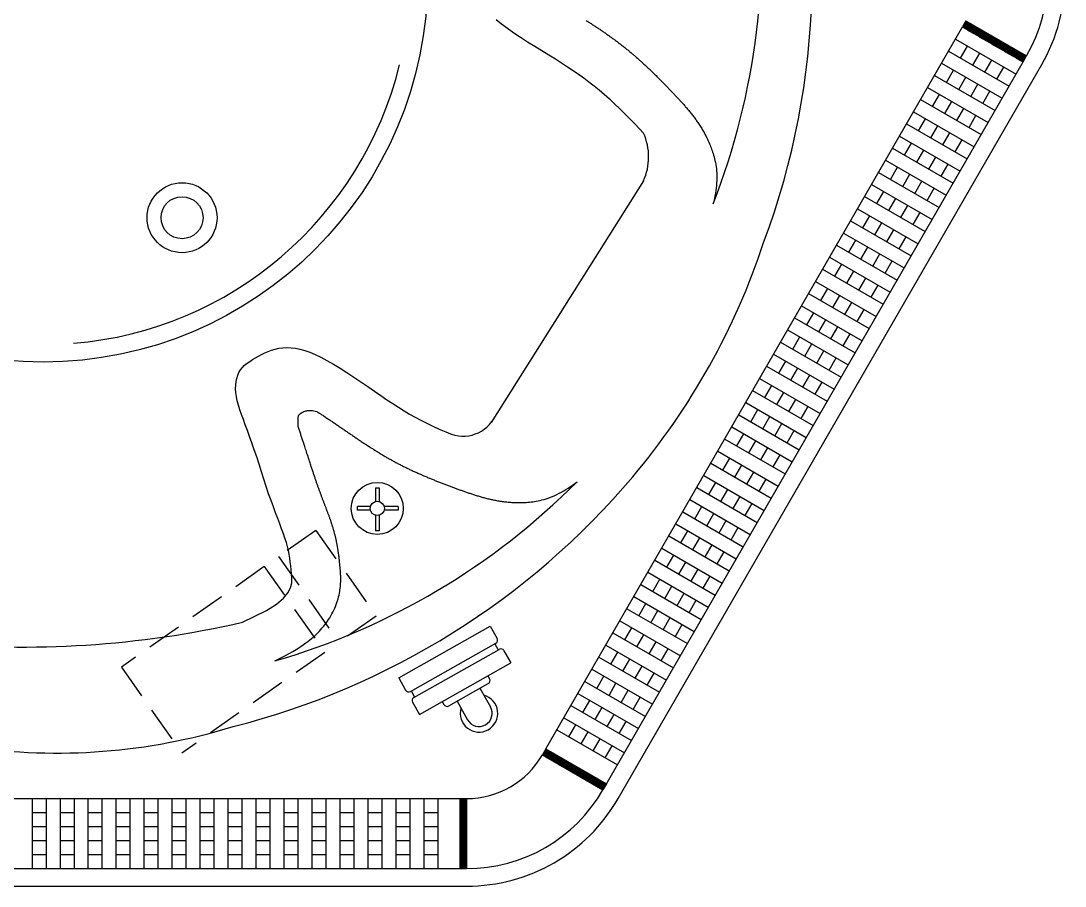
# Model space of a CAD drawing. Extents: x -145 to 147, y -128 to 132.
# Drawn here: x -2.2 to 147.1, y -128.2 to -4.6 of the extents above; entities that cross this region are included whole.
import ezdxf

# ---------------------------------------------------------------- set-up
doc = ezdxf.new("R2010")
doc.units = 0
doc.header["$LTSCALE"] = 10
doc.linetypes.add('HIDDENX2', pattern=[0.75, 0.5, -0.25])
doc.layers.get('0').update_dxf_attribs({"linetype": 'CONTINUOUS'})

# ---------------------------------------------------------------- blocks, each defined once
blk = doc.blocks.new('*X42')
at = {"color": 0}
for p, q in [((2431.8, 612.5), (2432.2, 612.5)), ((2405.8, 597.5), (2425.8, 597.5)), ((2406.7, 598), (2426.7, 598)), ((2407.6, 598.5), (2427.6, 598.5)), ((2408.4, 599), (2428.4, 599)), ((2409.3, 599.5), (2429.3, 599.5)), ((2410.2, 600), (2430.2, 600)), ((2411, 600.5), (2431, 600.5)), ((2411.9, 601), (2431.9, 601)), ((2412.8, 601.5), (2432.8, 601.5)), ((2413.6, 602), (2433.6, 602)), ((2414.5, 602.5), (2434.5, 602.5)), ((2415.4, 603), (2435.4, 603)), ((2416.2, 603.5), (2436.2, 603.5)), ((2417.1, 604), (2437.1, 604)), ((2418, 604.5), (2436.9, 604.5)), ((2418.8, 605), (2436.6, 605)), ((2419.7, 605.5), (2436.3, 605.5)), ((2420.6, 606), (2436, 606)), ((2421.4, 606.5), (2435.7, 606.5)), ((2422.3, 607), (2435.4, 607)), ((2423.2, 607.5), (2435.1, 607.5)), ((2424, 608), (2434.8, 608)), ((2424.9, 608.5), (2434.5, 608.5)), ((2425.8, 609), (2434.3, 609)), ((2426.6, 609.5), (2434, 609.5)), ((2427.5, 610), (2433.7, 610)), ((2428.4, 610.5), (2433.4, 610.5)), ((2429.2, 611), (2433.1, 611)), ((2430.1, 611.5), (2432.8, 611.5)), ((2431, 612), (2432.5, 612)), ((2379.9, 582.5), (2399.9, 582.5)), ((2380.7, 583), (2400.7, 583)), ((2381.6, 583.5), (2401.6, 583.5)), ((2382.5, 584), (2402.5, 584)), ((2383.3, 584.5), (2403.3, 584.5)), ((2384.2, 585), (2404.2, 585)), ((2385.1, 585.5), (2405.1, 585.5)), ((2385.9, 586), (2405.9, 586)), ((2386.8, 586.5), (2406.8, 586.5)), ((2387.7, 587), (2407.7, 587)), ((2388.5, 587.5), (2408.5, 587.5)), ((2389.4, 588), (2409.4, 588)), ((2390.3, 588.5), (2410.3, 588.5)), ((2391.1, 589), (2411.1, 589)), ((2392, 589.5), (2412, 589.5)), ((2392.9, 590), (2412.9, 590)), ((2393.7, 590.5), (2413.7, 590.5)), ((2394.6, 591), (2414.6, 591)), ((2395.5, 591.5), (2415.5, 591.5)), ((2396.3, 592), (2416.3, 592)), ((2397.2, 592.5), (2417.2, 592.5)), ((2398.1, 593), (2418.1, 593)), ((2398.9, 593.5), (2418.9, 593.5)), ((2399.8, 594), (2419.8, 594)), ((2400.6, 594.5), (2420.6, 594.5)), ((2401.5, 595), (2421.5, 595)), ((2402.4, 595.5), (2422.4, 595.5)), ((2403.2, 596), (2423.2, 596)), ((2404.1, 596.5), (2424.1, 596.5)), ((2405, 597), (2425, 597)), ((2353.9, 567.5), (2373.9, 567.5)), ((2354.7, 568), (2374.7, 568)), ((2355.6, 568.5), (2375.6, 568.5)), ((2356.5, 569), (2376.5, 569)), ((2357.3, 569.5), (2377.3, 569.5)), ((2358.2, 570), (2378.2, 570)), ((2359.1, 570.5), (2379.1, 570.5)), ((2359.9, 571), (2379.9, 571)), ((2360.8, 571.5), (2380.8, 571.5)), ((2361.7, 572), (2381.7, 572)), ((2362.5, 572.5), (2382.5, 572.5)), ((2363.4, 573), (2383.4, 573)), ((2364.3, 573.5), (2384.3, 573.5)), ((2365.1, 574), (2385.1, 574)), ((2366, 574.5), (2386, 574.5)), ((2366.9, 575), (2386.9, 575)), ((2367.7, 575.5), (2387.7, 575.5)), ((2368.6, 576), (2388.6, 576)), ((2369.5, 576.5), (2389.5, 576.5)), ((2370.3, 577), (2390.3, 577)), ((2371.2, 577.5), (2391.2, 577.5)), ((2372.1, 578), (2392.1, 578)), ((2372.9, 578.5), (2392.9, 578.5)), ((2373.8, 579), (2393.8, 579)), ((2374.7, 579.5), (2394.7, 579.5)), ((2375.5, 580), (2395.5, 580)), ((2376.4, 580.5), (2396.4, 580.5)), ((2377.3, 581), (2397.3, 581)), ((2378.1, 581.5), (2398.1, 581.5)), ((2379, 582), (2399, 582)), ((2345.6, 562.5), (2365.2, 562.5)), ((2345.9, 562), (2364.4, 562)), ((2346.1, 563), (2366.1, 563)), ((2346.2, 561.5), (2363.5, 561.5)), ((2346.5, 561), (2362.6, 561)), ((2346.8, 560.5), (2361.8, 560.5)), ((2347, 563.5), (2367, 563.5)), ((2347.1, 560), (2360.9, 560)), ((2347.4, 559.5), (2360, 559.5)), ((2347.7, 559), (2359.2, 559)), ((2347.8, 564), (2367.8, 564)), ((2347.9, 558.5), (2358.3, 558.5)), ((2348.2, 558), (2357.4, 558)), ((2348.5, 557.5), (2356.6, 557.5)), ((2348.7, 564.5), (2368.7, 564.5)), ((2348.8, 557), (2355.7, 557)), ((2349.1, 556.5), (2354.8, 556.5)), ((2349.4, 556), (2354, 556)), ((2349.6, 565), (2369.6, 565)), ((2349.7, 555.5), (2353.1, 555.5)), ((2350, 555), (2352.2, 555)), ((2350.3, 554.5), (2351.4, 554.5)), ((2350.4, 565.5), (2370.4, 565.5)), ((2351.3, 566), (2371.3, 566)), ((2352.2, 566.5), (2372.2, 566.5)), ((2353, 567), (2373, 567)), ((2345.6, 420.5), (2365.3, 420.5)), ((2345.9, 421), (2364.4, 421)), ((2346.2, 421.5), (2363.6, 421.5)), ((2346.2, 420), (2366.2, 420)), ((2346.5, 422), (2362.7, 422)), ((2346.8, 422.5), (2361.8, 422.5)), ((2347, 419.5), (2367, 419.5)), ((2347.1, 423), (2361, 423)), ((2347.3, 423.5), (2360.1, 423.5)), ((2347.6, 424), (2359.2, 424)), ((2347.9, 424.5), (2358.4, 424.5)), ((2347.9, 419), (2367.9, 419)), ((2348.2, 425), (2357.5, 425)), ((2348.5, 425.5), (2356.6, 425.5)), ((2348.7, 418.5), (2368.7, 418.5)), ((2348.8, 426), (2355.8, 426)), ((2349.1, 426.5), (2354.9, 426.5)), ((2349.4, 427), (2354, 427)), ((2349.7, 427.5), (2353.2, 427.5)), ((2349.9, 428), (2352.3, 428)), ((2350.2, 428.5), (2351.4, 428.5)), ((2350.5, 429), (2350.6, 429)), ((2349.6, 418), (2369.6, 418)), ((2350.5, 417.5), (2370.5, 417.5)), ((2351.3, 417), (2371.3, 417)), ((2352.2, 416.5), (2372.2, 416.5)), ((2353.1, 416), (2373.1, 416)), ((2353.9, 415.5), (2373.9, 415.5)), ((2354.8, 415), (2374.8, 415)), ((2355.7, 414.5), (2375.7, 414.5)), ((2356.5, 414), (2376.5, 414)), ((2357.4, 413.5), (2377.4, 413.5)), ((2358.3, 413), (2378.3, 413)), ((2359.1, 412.5), (2379.1, 412.5)), ((2360, 412), (2380, 412)), ((2360.9, 411.5), (2380.9, 411.5)), ((2361.7, 411), (2381.7, 411)), ((2362.6, 410.5), (2382.6, 410.5)), ((2363.5, 410), (2383.5, 410)), ((2364.3, 409.5), (2384.3, 409.5)), ((2365.2, 409), (2385.2, 409)), ((2366.1, 408.5), (2386.1, 408.5)), ((2366.9, 408), (2386.9, 408)), ((2367.8, 407.5), (2387.8, 407.5)), ((2368.7, 407), (2388.7, 407)), ((2369.5, 406.5), (2389.5, 406.5)), ((2370.4, 406), (2390.4, 406)), ((2371.3, 405.5), (2391.3, 405.5)), ((2372.1, 405), (2392.1, 405)), ((2373, 404.5), (2393, 404.5)), ((2373.9, 404), (2393.9, 404)), ((2374.7, 403.5), (2394.7, 403.5)), ((2375.6, 403), (2395.6, 403)), ((2376.5, 402.5), (2396.5, 402.5)), ((2377.3, 402), (2397.3, 402)), ((2378.2, 401.5), (2398.2, 401.5)), ((2379.1, 401), (2399.1, 401)), ((2379.9, 400.5), (2399.9, 400.5)), ((2380.8, 400), (2400.8, 400)), ((2381.7, 399.5), (2401.7, 399.5)), ((2382.5, 399), (2402.5, 399)), ((2383.4, 398.5), (2403.4, 398.5)), ((2384.3, 398), (2404.3, 398)), ((2385.1, 397.5), (2405.1, 397.5)), ((2386, 397), (2406, 397)), ((2386.9, 396.5), (2406.9, 396.5)), ((2387.7, 396), (2407.7, 396)), ((2388.6, 395.5), (2408.6, 395.5)), ((2389.5, 395), (2409.5, 395)), ((2390.3, 394.5), (2410.3, 394.5)), ((2391.2, 394), (2411.2, 394)), ((2392.1, 393.5), (2412.1, 393.5)), ((2392.9, 393), (2412.9, 393)), ((2393.8, 392.5), (2413.8, 392.5)), ((2394.6, 392), (2414.6, 392)), ((2395.5, 391.5), (2415.5, 391.5)), ((2396.4, 391), (2416.4, 391)), ((2397.2, 390.5), (2417.2, 390.5)), ((2398.1, 390), (2418.1, 390)), ((2399, 389.5), (2419, 389.5)), ((2399.8, 389), (2419.8, 389)), ((2400.7, 388.5), (2420.7, 388.5)), ((2401.6, 388), (2421.6, 388)), ((2402.4, 387.5), (2422.4, 387.5)), ((2403.3, 387), (2423.3, 387)), ((2404.2, 386.5), (2424.2, 386.5)), ((2405, 386), (2425, 386)), ((2405.9, 385.5), (2425.9, 385.5)), ((2406.8, 385), (2426.8, 385)), ((2407.6, 384.5), (2427.6, 384.5)), ((2408.5, 384), (2428.5, 384)), ((2409.4, 383.5), (2429.4, 383.5)), ((2410.2, 383), (2430.2, 383)), ((2411.1, 382.5), (2431.1, 382.5)), ((2412, 382), (2432, 382)), ((2412.8, 381.5), (2432.8, 381.5)), ((2413.7, 381), (2433.7, 381)), ((2414.6, 380.5), (2434.6, 380.5)), ((2415.4, 380), (2435.4, 380)), ((2416.3, 379.5), (2436.3, 379.5)), ((2417.2, 379), (2437.1, 379)), ((2418, 378.5), (2436.8, 378.5)), ((2418.9, 378), (2436.5, 378)), ((2419.8, 377.5), (2436.3, 377.5)), ((2420.6, 377), (2436, 377)), ((2421.5, 376.5), (2435.7, 376.5)), ((2422.4, 376), (2435.4, 376)), ((2423.2, 375.5), (2435.1, 375.5)), ((2424.1, 375), (2434.8, 375)), ((2425, 374.5), (2434.5, 374.5)), ((2425.8, 374), (2434.2, 374)), ((2426.7, 373.5), (2433.9, 373.5)), ((2427.6, 373), (2433.7, 373)), ((2428.4, 372.5), (2433.4, 372.5)), ((2429.3, 372), (2433.1, 372)), ((2430.2, 371.5), (2432.8, 371.5)), ((2431, 371), (2432.5, 371)), ((2431.9, 370.5), (2432.2, 370.5))]:
    blk.add_line(p, q, dxfattribs=at)
blk = doc.blocks.new('*X43')
at = {"color": 0}
for p, q in [((1749.5, -612), (1751, -612)), ((1749.8, -611.5), (1750.1, -611.5)), ((1744.9, -620), (1764.8, -620)), ((1745.2, -619.5), (1764, -619.5)), ((1745.5, -619), (1763.1, -619)), ((1745.7, -618.5), (1762.2, -618.5)), ((1745.7, -620.5), (1765.7, -620.5)), ((1746, -618), (1761.4, -618)), ((1746.3, -617.5), (1760.5, -617.5)), ((1746.6, -617), (1759.6, -617)), ((1746.6, -621), (1766.6, -621)), ((1746.9, -616.5), (1758.8, -616.5)), ((1747.2, -616), (1757.9, -616)), ((1747.4, -621.5), (1767.4, -621.5)), ((1747.5, -615.5), (1757, -615.5)), ((1747.8, -615), (1756.2, -615)), ((1748.1, -614.5), (1755.3, -614.5)), ((1748.3, -614), (1754.4, -614)), ((1748.3, -622), (1768.3, -622)), ((1748.6, -613.5), (1753.6, -613.5)), ((1748.9, -613), (1752.7, -613)), ((1749.2, -612.5), (1751.8, -612.5)), ((1749.2, -622.5), (1769.2, -622.5)), ((1750, -623), (1770, -623)), ((1750.9, -623.5), (1770.9, -623.5)), ((1751.8, -624), (1771.8, -624)), ((1752.6, -624.5), (1772.6, -624.5)), ((1753.5, -625), (1773.5, -625)), ((1754.4, -625.5), (1774.4, -625.5)), ((1755.2, -626), (1775.2, -626)), ((1756.1, -626.5), (1776.1, -626.5)), ((1757, -627), (1777, -627)), ((1757.8, -627.5), (1777.8, -627.5)), ((1758.7, -628), (1778.7, -628)), ((1759.6, -628.5), (1779.6, -628.5)), ((1760.4, -629), (1780.4, -629)), ((1761.3, -629.5), (1781.3, -629.5)), ((1762.2, -630), (1782.2, -630)), ((1763, -630.5), (1783, -630.5)), ((1763.9, -631), (1783.9, -631)), ((1764.8, -631.5), (1784.8, -631.5)), ((1765.6, -632), (1785.6, -632)), ((1766.5, -632.5), (1786.5, -632.5)), ((1767.4, -633), (1787.4, -633)), ((1768.2, -633.5), (1788.2, -633.5)), ((1769.1, -634), (1789.1, -634)), ((1769.9, -634.5), (1789.9, -634.5)), ((1770.8, -635), (1790.8, -635)), ((1771.7, -635.5), (1791.7, -635.5)), ((1772.5, -636), (1792.5, -636)), ((1773.4, -636.5), (1793.4, -636.5)), ((1774.3, -637), (1794.3, -637)), ((1775.1, -637.5), (1795.1, -637.5)), ((1776, -638), (1796, -638)), ((1776.9, -638.5), (1796.9, -638.5)), ((1777.7, -639), (1797.7, -639)), ((1778.6, -639.5), (1798.6, -639.5)), ((1779.5, -640), (1799.5, -640)), ((1780.3, -640.5), (1800.3, -640.5)), ((1781.2, -641), (1801.2, -641)), ((1782.1, -641.5), (1802.1, -641.5)), ((1782.9, -642), (1802.9, -642)), ((1783.8, -642.5), (1803.8, -642.5)), ((1784.7, -643), (1804.7, -643)), ((1785.5, -643.5), (1805.5, -643.5)), ((1786.4, -644), (1806.4, -644)), ((1787.3, -644.5), (1807.3, -644.5)), ((1788.1, -645), (1808.1, -645)), ((1789, -645.5), (1809, -645.5)), ((1789.9, -646), (1809.9, -646)), ((1790.7, -646.5), (1810.7, -646.5)), ((1791.6, -647), (1811.6, -647)), ((1792.5, -647.5), (1812.5, -647.5)), ((1793.3, -648), (1813.3, -648)), ((1794.2, -648.5), (1814.2, -648.5)), ((1795.1, -649), (1815.1, -649)), ((1795.9, -649.5), (1815.9, -649.5)), ((1796.8, -650), (1816.8, -650)), ((1797.7, -650.5), (1817.7, -650.5)), ((1798.5, -651), (1818.5, -651)), ((1799.4, -651.5), (1819.4, -651.5)), ((1800.3, -652), (1820.3, -652)), ((1801.1, -652.5), (1821.1, -652.5)), ((1802, -653), (1822, -653)), ((1802.9, -653.5), (1822.9, -653.5)), ((1803.7, -654), (1823.7, -654)), ((1804.6, -654.5), (1824.6, -654.5)), ((1805.5, -655), (1825.5, -655)), ((1806.3, -655.5), (1826.3, -655.5)), ((1807.2, -656), (1827.2, -656)), ((1808.1, -656.5), (1828.1, -656.5)), ((1808.9, -657), (1828.9, -657)), ((1809.8, -657.5), (1829.8, -657.5)), ((1810.7, -658), (1830.7, -658)), ((1811.5, -658.5), (1831.5, -658.5)), ((1812.4, -659), (1832.4, -659)), ((1813.3, -659.5), (1833.3, -659.5)), ((1814.1, -660), (1834.1, -660)), ((1815, -660.5), (1835, -660.5)), ((1815.8, -661), (1835.8, -661)), ((1816.7, -661.5), (1836.4, -661.5)), ((1817.6, -662), (1836.1, -662)), ((1818.4, -662.5), (1835.8, -662.5)), ((1819.3, -663), (1835.5, -663)), ((1820.2, -663.5), (1835.2, -663.5)), ((1821, -664), (1834.9, -664)), ((1821.9, -664.5), (1834.7, -664.5)), ((1822.8, -665), (1834.4, -665)), ((1823.6, -665.5), (1834.1, -665.5)), ((1824.5, -666), (1833.8, -666)), ((1825.4, -666.5), (1833.5, -666.5)), ((1826.2, -667), (1833.2, -667)), ((1827.1, -667.5), (1832.9, -667.5)), ((1828, -668), (1832.6, -668)), ((1828.8, -668.5), (1832.3, -668.5)), ((1829.7, -669), (1832.1, -669)), ((1830.6, -669.5), (1831.8, -669.5)), ((1831.4, -670), (1831.5, -670)), ((1626.6, -683), (1636.6, -683)), ((1626.6, -683.5), (1636.6, -683.5)), ((1626.6, -684), (1636.6, -684)), ((1626.6, -684.5), (1636.6, -684.5)), ((1626.6, -685), (1636.6, -685)), ((1626.6, -685.5), (1636.6, -685.5)), ((1626.6, -686), (1636.6, -686)), ((1626.6, -686.5), (1636.6, -686.5)), ((1626.6, -687), (1636.6, -687)), ((1626.6, -687.5), (1636.6, -687.5)), ((1626.6, -688), (1636.6, -688)), ((1626.6, -688.5), (1636.6, -688.5)), ((1626.6, -689), (1636.6, -689)), ((1626.6, -689.5), (1636.6, -689.5)), ((1626.6, -690), (1636.6, -690)), ((1626.6, -690.5), (1636.6, -690.5)), ((1626.6, -691), (1636.6, -691)), ((1626.6, -691.5), (1636.6, -691.5)), ((1626.6, -692), (1636.6, -692)), ((1626.6, -692.5), (1636.6, -692.5)), ((1626.6, -693), (1636.6, -693)), ((1626.6, -693.5), (1636.6, -693.5)), ((1626.6, -694), (1636.6, -694)), ((1626.6, -694.5), (1636.6, -694.5)), ((1626.6, -695), (1636.6, -695)), ((1626.6, -695.5), (1636.6, -695.5)), ((1626.6, -696), (1636.6, -696)), ((1626.6, -696.5), (1636.6, -696.5)), ((1626.6, -697), (1636.6, -697)), ((1626.6, -697.5), (1636.6, -697.5)), ((1626.6, -698), (1636.6, -698)), ((1626.6, -698.5), (1636.6, -698.5)), ((1626.6, -699), (1636.6, -699)), ((1626.6, -699.5), (1636.6, -699.5)), ((1626.6, -700), (1636.6, -700)), ((1626.6, -700.5), (1636.6, -700.5)), ((1626.6, -701), (1636.6, -701)), ((1626.6, -701.5), (1636.6, -701.5)), ((1626.6, -702), (1636.6, -702)), ((1626.6, -702.5), (1636.6, -702.5)), ((1626.6, -703), (1636.6, -703)), ((1626.6, -703.5), (1636.6, -703.5)), ((1626.6, -704), (1636.6, -704)), ((1626.6, -704.5), (1636.6, -704.5)), ((1626.6, -705), (1636.6, -705)), ((1626.6, -705.5), (1636.6, -705.5)), ((1626.6, -706), (1636.6, -706)), ((1626.6, -706.5), (1636.6, -706.5)), ((1626.6, -707), (1636.6, -707)), ((1626.6, -707.5), (1636.6, -707.5)), ((1626.6, -708), (1636.6, -708)), ((1626.6, -708.5), (1636.6, -708.5)), ((1626.6, -709), (1636.6, -709)), ((1626.6, -709.5), (1636.6, -709.5)), ((1626.6, -710), (1636.6, -710)), ((1626.6, -710.5), (1636.6, -710.5)), ((1626.6, -711), (1636.6, -711)), ((1626.6, -711.5), (1636.6, -711.5)), ((1626.6, -712), (1636.6, -712)), ((1626.6, -712.5), (1636.6, -712.5)), ((1626.6, -713), (1636.6, -713)), ((1626.6, -713.5), (1636.6, -713.5)), ((1626.6, -714), (1636.6, -714)), ((1626.6, -714.5), (1636.6, -714.5)), ((1626.6, -715), (1636.6, -715)), ((1626.6, -715.5), (1636.6, -715.5)), ((1626.6, -716), (1636.6, -716)), ((1626.6, -716.5), (1636.6, -716.5)), ((1626.6, -717), (1636.6, -717)), ((1626.6, -717.5), (1636.6, -717.5)), ((1626.6, -718), (1636.6, -718)), ((1626.6, -718.5), (1636.6, -718.5)), ((1626.6, -719), (1636.6, -719)), ((1626.6, -719.5), (1636.6, -719.5)), ((1626.6, -720), (1636.6, -720)), ((1626.6, -720.5), (1636.6, -720.5)), ((1626.6, -721), (1636.6, -721)), ((1626.6, -721.5), (1636.6, -721.5)), ((1626.6, -722), (1636.6, -722)), ((1626.6, -722.5), (1636.6, -722.5)), ((1626.6, -723), (1636.6, -723)), ((1626.6, -723.5), (1636.6, -723.5)), ((1626.6, -724), (1636.6, -724)), ((1626.6, -724.5), (1636.6, -724.5)), ((1626.6, -725), (1636.6, -725)), ((1626.6, -725.5), (1636.6, -725.5)), ((1626.6, -726), (1636.6, -726)), ((1626.6, -726.5), (1636.6, -726.5)), ((1626.6, -727), (1636.6, -727)), ((1626.6, -727.5), (1636.6, -727.5)), ((1626.6, -728), (1636.6, -728)), ((1626.6, -728.5), (1636.6, -728.5)), ((1626.6, -729), (1636.6, -729)), ((1626.6, -729.5), (1636.6, -729.5)), ((1626.6, -730), (1636.6, -730)), ((1626.6, -730.5), (1636.6, -730.5)), ((1626.6, -731), (1636.6, -731)), ((1626.6, -731.5), (1636.6, -731.5)), ((1626.6, -732), (1636.6, -732)), ((1626.6, -732.5), (1636.6, -732.5)), ((1626.6, -733), (1636.6, -733)), ((1626.6, -733.5), (1636.6, -733.5)), ((1626.6, -734), (1636.6, -734)), ((1626.6, -734.5), (1636.6, -734.5)), ((1626.6, -735), (1636.6, -735)), ((1626.6, -735.5), (1636.6, -735.5)), ((1626.6, -736), (1636.6, -736)), ((1626.6, -736.5), (1636.6, -736.5)), ((1626.6, -737), (1636.6, -737)), ((1626.6, -737.5), (1636.6, -737.5)), ((1626.6, -738), (1636.6, -738)), ((1626.6, -738.5), (1636.6, -738.5)), ((1626.6, -739), (1636.6, -739)), ((1626.6, -739.5), (1636.6, -739.5)), ((1626.6, -740), (1636.6, -740)), ((1626.6, -740.5), (1636.6, -740.5)), ((1626.6, -741), (1636.6, -741)), ((1626.6, -741.5), (1636.6, -741.5)), ((1626.6, -742), (1636.6, -742)), ((1626.6, -742.5), (1636.6, -742.5)), ((1626.6, -743), (1636.6, -743)), ((1626.6, -743.5), (1636.6, -743.5)), ((1626.6, -744), (1636.6, -744)), ((1626.6, -744.5), (1636.6, -744.5)), ((1626.6, -745), (1636.6, -745)), ((1626.6, -745.5), (1636.6, -745.5)), ((1626.6, -746), (1636.6, -746)), ((1626.6, -746.5), (1636.6, -746.5)), ((1626.6, -747), (1636.6, -747)), ((1626.6, -747.5), (1636.6, -747.5)), ((1626.6, -748), (1636.6, -748)), ((1626.6, -748.5), (1636.6, -748.5)), ((1626.6, -749), (1636.6, -749)), ((1626.6, -749.5), (1636.6, -749.5)), ((1626.6, -750), (1636.6, -750)), ((1626.6, -750.5), (1636.6, -750.5)), ((1626.6, -751), (1636.6, -751)), ((1626.6, -751.5), (1636.6, -751.5)), ((1626.6, -752), (1636.6, -752)), ((1626.6, -752.5), (1636.6, -752.5)), ((1626.6, -753), (1636.6, -753)), ((1626.6, -753.5), (1636.6, -753.5)), ((1626.6, -754), (1636.6, -754)), ((1626.6, -754.5), (1636.6, -754.5)), ((1626.6, -755), (1636.6, -755)), ((1626.6, -755.5), (1636.6, -755.5)), ((1626.6, -756), (1636.6, -756)), ((1626.6, -756.5), (1636.6, -756.5)), ((1626.6, -757), (1636.6, -757)), ((1626.6, -757.5), (1636.6, -757.5)), ((1626.6, -758), (1636.6, -758)), ((1626.6, -758.5), (1636.6, -758.5)), ((1626.6, -759), (1636.6, -759)), ((1626.6, -759.5), (1636.6, -759.5)), ((1626.6, -760), (1636.6, -760)), ((1626.6, -760.5), (1636.6, -760.5)), ((1626.6, -761), (1636.6, -761)), ((1626.6, -761.5), (1636.6, -761.5)), ((1626.6, -762), (1636.6, -762)), ((1626.6, -762.5), (1636.6, -762.5)), ((1626.6, -763), (1636.6, -763)), ((1626.6, -763.5), (1636.6, -763.5)), ((1626.6, -764), (1636.6, -764)), ((1626.6, -764.5), (1636.6, -764.5)), ((1626.6, -765), (1636.6, -765)), ((1626.6, -765.5), (1636.6, -765.5)), ((1626.6, -766), (1636.6, -766)), ((1626.6, -766.5), (1636.6, -766.5)), ((1626.6, -767), (1636.6, -767)), ((1626.6, -767.5), (1636.6, -767.5)), ((1626.6, -768), (1636.6, -768)), ((1626.6, -768.5), (1636.6, -768.5)), ((1626.6, -769), (1636.6, -769)), ((1626.6, -769.5), (1636.6, -769.5)), ((1626.6, -770), (1636.6, -770)), ((1626.6, -770.5), (1636.6, -770.5)), ((1626.6, -771), (1636.6, -771)), ((1626.6, -771.5), (1636.6, -771.5)), ((1626.6, -772), (1636.6, -772)), ((1626.6, -772.5), (1636.6, -772.5)), ((1626.6, -773), (1636.6, -773)), ((1626.6, -773.5), (1636.6, -773.5)), ((1626.6, -774), (1636.6, -774)), ((1626.6, -774.5), (1636.6, -774.5)), ((1626.6, -775), (1636.6, -775)), ((1626.6, -775.5), (1636.6, -775.5)), ((1626.6, -776), (1636.6, -776)), ((1626.6, -776.5), (1636.6, -776.5)), ((1626.6, -777), (1636.6, -777)), ((1626.6, -777.5), (1636.6, -777.5)), ((1626.6, -778), (1636.6, -778)), ((1626.6, -778.5), (1636.6, -778.5)), ((1626.6, -779), (1636.6, -779)), ((1626.6, -779.5), (1636.6, -779.5)), ((1626.6, -780), (1636.6, -780)), ((1626.6, -780.5), (1636.6, -780.5)), ((1626.6, -781), (1636.6, -781)), ((1626.6, -781.5), (1636.6, -781.5)), ((1626.6, -782), (1636.6, -782)), ((1626.6, -782.5), (1636.6, -782.5))]:
    blk.add_line(p, q, dxfattribs=at)

msp = doc.modelspace()

# ---------------------------------------------------------------- linework, layer by layer
at = {"color": 0}
for p, q in [((72.84, -108.59), (132.41, -5.42)), ((132.91, -4.56), (132.41, -5.42)), ((132.41, -5.42), (141.07, -10.42)), ((132.91, -4.56), (141.57, -9.56)), ((131.41, -7.15), (140.07, -12.15)), ((130.41, -8.89), (139.07, -13.89)), ((132.14, -9.89), (133.14, -8.15)), ((81.5, -113.59), (141.07, -10.42)), ((133.87, -10.89), (134.87, -9.15)), ((135.6, -11.89), (136.6, -10.15)), ((141.07, -10.42), (141.57, -9.56)), ((83.17, -115.71), (143.73, -10.81)), ((129.41, -10.62), (138.07, -15.62)), ((130.14, -13.35), (131.14, -11.62)), ((137.34, -12.89), (138.34, -11.15)), ((128.41, -12.35), (137.07, -17.35)), ((131.87, -14.35), (132.87, -12.62)), ((127.41, -14.08), (136.07, -19.08)), ((133.6, -15.35), (134.6, -13.62)), ((135.34, -16.35), (136.34, -14.62)), ((126.41, -15.81), (135.07, -20.81)), ((128.14, -16.81), (129.14, -15.08)), ((129.87, -17.81), (130.87, -16.08)), ((125.41, -17.55), (134.07, -22.55)), ((131.6, -18.81), (132.6, -17.08)), ((124.41, -19.28), (133.07, -24.28)), ((126.14, -20.28), (127.14, -18.55)), ((133.34, -19.81), (134.34, -18.08)), ((127.87, -21.28), (128.87, -19.55)), ((129.6, -22.28), (130.6, -20.55)), ((123.41, -21.01), (132.07, -26.01)), ((124.14, -23.74), (125.14, -22.01)), ((131.34, -23.28), (132.34, -21.55)), ((122.41, -22.74), (131.07, -27.74)), ((125.87, -24.74), (126.87, -23.01)), ((121.41, -24.47), (130.07, -29.47)), ((127.6, -25.74), (128.6, -24.01)), ((129.34, -26.74), (130.34, -25.01)), ((120.41, -26.21), (129.07, -31.21)), ((122.14, -27.21), (123.14, -25.47)), ((123.87, -28.21), (124.87, -26.47)), ((86.8, -27.42), (65.01, -61.97)), ((119.41, -27.94), (128.07, -32.94)), ((125.6, -29.21), (126.6, -27.47)), ((118.41, -29.67), (127.07, -34.67)), ((120.14, -30.67), (121.14, -28.94)), ((127.34, -30.21), (128.34, -28.47)), ((121.87, -31.67), (122.87, -29.94)), ((123.6, -32.67), (124.6, -30.94)), ((117.41, -31.4), (126.07, -36.4)), ((118.14, -34.13), (119.14, -32.4)), ((125.34, -33.67), (126.34, -31.94)), ((116.41, -33.13), (125.07, -38.13)), ((119.87, -35.13), (120.87, -33.4)), ((115.41, -34.87), (124.07, -39.87)), ((121.6, -36.13), (122.6, -34.4)), ((123.34, -37.13), (124.34, -35.4)), ((114.41, -36.6), (123.07, -41.6)), ((116.14, -37.6), (117.14, -35.87)), ((117.87, -38.6), (118.87, -36.87)), ((113.41, -38.33), (122.07, -43.33)), ((119.6, -39.6), (120.6, -37.87)), ((112.41, -40.06), (121.07, -45.06)), ((114.14, -41.06), (115.14, -39.33)), ((121.34, -40.6), (122.34, -38.87)), ((111.41, -41.79), (120.07, -46.79)), ((115.87, -42.06), (116.87, -40.33)), ((117.6, -43.06), (118.6, -41.33)), ((112.14, -44.53), (113.14, -42.79)), ((119.34, -44.06), (120.34, -42.33)), ((110.41, -43.53), (119.07, -48.53)), ((113.87, -45.53), (114.87, -43.79)), ((109.41, -45.26), (118.07, -50.26)), ((110.14, -47.99), (111.14, -46.26)), ((115.6, -46.53), (116.6, -44.79)), ((117.34, -47.53), (118.34, -45.79)), ((108.41, -46.99), (117.07, -51.99)), ((111.87, -48.99), (112.87, -47.26)), ((107.41, -48.72), (116.07, -53.72)), ((113.6, -49.99), (114.6, -48.26)), ((115.34, -50.99), (116.34, -49.26)), ((106.41, -50.45), (115.07, -55.45)), ((108.14, -51.45), (109.14, -49.72)), ((109.87, -52.45), (110.87, -50.72)), ((105.41, -52.19), (114.07, -57.19)), ((105.41, -52.19), (114.07, -57.19)), ((111.6, -53.45), (112.6, -51.72)), ((106.14, -54.92), (107.14, -53.19)), ((113.34, -54.45), (114.34, -52.72)), ((104.41, -53.92), (113.07, -58.92)), ((107.87, -55.92), (108.87, -54.19)), ((109.6, -56.92), (110.6, -55.19)), ((103.41, -55.65), (112.07, -60.65)), ((104.14, -58.38), (105.14, -56.65)), ((111.34, -57.92), (112.34, -56.19)), ((102.41, -57.38), (111.07, -62.38)), ((105.87, -59.38), (106.87, -57.65)), ((101.41, -59.11), (110.07, -64.11)), ((107.6, -60.38), (108.6, -58.65)), ((109.34, -61.38), (110.34, -59.65)), ((100.41, -60.85), (109.07, -65.85)), ((102.14, -61.85), (103.14, -60.11)), ((103.87, -62.85), (104.87, -61.11)), ((99.41, -62.58), (108.07, -67.58)), ((105.6, -63.85), (106.6, -62.11)), ((100.14, -65.31), (101.14, -63.58)), ((107.34, -64.85), (108.34, -63.11)), ((98.41, -64.31), (107.07, -69.31)), ((101.87, -66.31), (102.87, -64.58)), ((103.6, -67.31), (104.6, -65.58)), ((97.41, -66.04), (106.07, -71.04)), ((98.14, -68.78), (99.14, -67.04)), ((105.34, -68.31), (106.34, -66.58)), ((96.41, -67.78), (105.07, -72.78)), ((96.41, -67.78), (105.07, -72.78)), ((99.87, -69.78), (100.87, -68.04)), ((95.41, -69.51), (104.07, -74.51)), ((101.6, -70.78), (102.6, -69.04)), ((103.34, -71.78), (104.34, -70.04)), ((48.49, -71.3), (48.49, -73.25)), ((48.49, -71.3), (48.99, -71.3)), ((48.99, -71.3), (48.99, -73.25)), ((94.41, -71.24), (103.07, -76.24)), ((96.14, -72.24), (97.14, -70.51)), ((97.87, -73.24), (98.87, -71.51)), ((93.41, -72.97), (102.07, -77.97)), ((99.6, -74.24), (100.6, -72.51)), ((47.76, -73.98), (45.9, -73.98)), ((45.9, -74.48), (45.9, -73.98)), ((47.76, -74.48), (45.9, -74.48)), ((51.71, -73.98), (49.73, -73.98)), ((51.71, -74.48), (49.73, -74.48)), ((51.71, -73.98), (51.71, -74.48)), ((94.14, -75.7), (95.14, -73.97)), ((101.34, -75.24), (102.34, -73.51)), ((48.49, -75.22), (48.49, -77.45)), ((48.99, -75.22), (48.99, -77.45)), ((92.41, -74.7), (101.07, -79.7)), ((95.87, -76.7), (96.87, -74.97)), ((97.6, -77.7), (98.6, -75.97)), ((48.99, -77.45), (48.49, -77.45)), ((91.41, -76.44), (100.07, -81.44)), ((92.14, -79.17), (93.14, -77.44)), ((99.34, -78.7), (100.34, -76.97)), ((90.41, -78.17), (99.07, -83.17)), ((93.87, -80.17), (94.87, -78.44)), ((89.41, -79.9), (98.07, -84.9)), ((95.6, -81.17), (96.6, -79.44)), ((97.34, -82.17), (98.34, -80.44)), ((88.41, -81.63), (97.07, -86.63)), ((90.14, -82.63), (91.14, -80.9)), ((91.87, -83.63), (92.87, -81.9)), ((87.41, -83.36), (96.07, -88.36)), ((93.6, -84.63), (94.6, -82.9)), ((86.41, -85.1), (95.07, -90.1)), ((88.14, -86.1), (89.14, -84.36)), ((95.34, -85.63), (96.34, -83.9)), ((89.87, -87.1), (90.87, -85.36)), ((91.6, -88.1), (92.6, -86.36)), ((85.41, -86.83), (94.07, -91.83)), ((86.14, -89.56), (87.14, -87.83)), ((93.34, -89.1), (94.34, -87.36)), ((84.41, -88.56), (93.07, -93.56)), ((87.87, -90.56), (88.87, -88.83)), ((83.41, -90.29), (92.07, -95.29)), ((89.6, -91.56), (90.6, -89.83)), ((91.34, -92.56), (92.34, -90.83)), ((51.81, -98.45), (64.88, -91.08)), ((64.88, -91.08), (65.86, -92.82)), ((82.41, -92.02), (91.07, -97.02)), ((84.14, -93.02), (85.14, -91.29)), ((85.87, -94.02), (86.87, -92.29)), ((53.47, -100.38), (65.67, -93.51)), ((65.54, -93.58), (66.03, -94.45)), ((81.41, -93.76), (90.07, -98.76)), ((87.6, -95.02), (88.6, -93.29)), ((53.97, -101.25), (66.16, -94.38)), ((66.84, -94.57), (67.83, -96.31)), ((80.41, -95.49), (89.07, -100.49)), ((82.14, -96.49), (83.14, -94.76)), ((89.34, -96.02), (90.34, -94.29)), ((54.76, -103.67), (67.83, -96.31)), ((83.87, -97.49), (84.87, -95.76)), ((85.6, -98.49), (86.6, -96.76)), ((51.81, -98.45), (52.79, -100.19)), ((64.56, -98.15), (64.8, -98.59)), ((79.41, -97.22), (88.07, -102.22)), ((80.14, -99.95), (81.14, -98.22)), ((87.34, -99.49), (88.34, -97.76)), ((58.95, -102.46), (64.61, -99.27)), ((63.42, -99.94), (64.91, -102.6)), ((78.41, -98.95), (87.07, -103.95)), ((81.87, -100.95), (82.87, -99.22)), ((53.57, -100.32), (54.06, -101.2)), ((77.41, -100.68), (86.07, -105.68)), ((77.41, -100.68), (86.07, -105.68)), ((83.6, -101.95), (84.6, -100.22)), ((85.34, -102.95), (86.34, -101.22)), ((53.78, -101.93), (54.76, -103.67)), ((58.02, -101.83), (58.27, -102.27)), ((60.15, -101.78), (61.65, -104.44)), ((76.41, -102.42), (85.07, -107.42)), ((78.14, -103.42), (79.14, -101.68)), ((79.87, -104.42), (80.87, -102.68)), ((75.41, -104.15), (84.07, -109.15)), ((81.6, -105.42), (82.6, -103.68)), ((74.41, -105.88), (83.07, -110.88)), ((76.14, -106.88), (77.14, -105.15)), ((83.34, -106.42), (84.34, -104.68)), ((77.87, -107.88), (78.87, -106.15)), ((79.6, -108.88), (80.6, -107.15)), ((72.84, -108.59), (72.34, -109.46)), ((72.84, -108.59), (81.5, -113.59)), ((81.34, -109.88), (82.34, -108.15)), ((72.34, -109.46), (81, -114.46)), ((81.5, -113.59), (81, -114.46)), ((-58.62, -115.71), (60.52, -115.71)), ((-0.62, -115.71), (-0.62, -125.71)), ((1.38, -115.71), (1.38, -125.71)), ((3.38, -115.71), (3.38, -125.71)), ((5.38, -115.71), (5.38, -125.71)), ((7.38, -115.71), (7.38, -125.71)), ((9.38, -115.71), (9.38, -125.71)), ((11.38, -115.71), (11.38, -125.71)), ((13.38, -115.71), (13.38, -125.71)), ((15.38, -115.71), (15.38, -125.71)), ((17.38, -115.71), (17.38, -125.71)), ((19.38, -115.71), (19.38, -125.71)), ((21.38, -115.71), (21.38, -125.71)), ((23.38, -115.71), (23.38, -125.71)), ((25.38, -115.71), (25.38, -125.71)), ((27.38, -115.71), (27.38, -125.71)), ((29.38, -115.71), (29.38, -125.71)), ((31.38, -115.71), (31.38, -125.71)), ((33.38, -115.71), (33.38, -125.71)), ((35.38, -115.71), (35.38, -125.71)), ((37.38, -115.71), (37.38, -125.71)), ((39.38, -115.71), (39.38, -125.71)), ((41.38, -115.71), (41.38, -125.71)), ((43.38, -115.71), (43.38, -125.71)), ((45.38, -115.71), (45.38, -125.71)), ((47.38, -115.71), (47.38, -125.71)), ((49.38, -115.71), (49.38, -125.71)), ((51.38, -115.71), (51.38, -125.71)), ((53.38, -115.71), (53.38, -125.71)), ((55.38, -115.71), (55.38, -125.71)), ((57.38, -115.71), (57.38, -125.71)), ((60.52, -115.71), (60.52, -125.71)), ((60.52, -115.71), (61.52, -115.71)), ((61.52, -115.71), (61.52, -125.71)), ((-0.62, -117.71), (1.38, -117.71)), ((3.38, -117.71), (5.38, -117.71)), ((7.38, -117.71), (9.38, -117.71)), ((11.38, -117.71), (13.38, -117.71)), ((15.38, -117.71), (17.38, -117.71)), ((19.38, -117.71), (21.38, -117.71)), ((23.38, -117.71), (25.38, -117.71)), ((27.38, -117.71), (29.38, -117.71)), ((31.38, -117.71), (33.38, -117.71)), ((35.38, -117.71), (37.38, -117.71)), ((39.38, -117.71), (41.38, -117.71)), ((43.38, -117.71), (45.38, -117.71)), ((47.38, -117.71), (49.38, -117.71)), ((51.38, -117.71), (53.38, -117.71)), ((55.38, -117.71), (57.38, -117.71)), ((-0.62, -119.71), (1.38, -119.71)), ((3.38, -119.71), (5.38, -119.71)), ((7.38, -119.71), (9.38, -119.71)), ((11.38, -119.71), (13.38, -119.71)), ((15.38, -119.71), (17.38, -119.71)), ((19.38, -119.71), (21.38, -119.71)), ((23.38, -119.71), (25.38, -119.71)), ((27.38, -119.71), (29.38, -119.71)), ((31.38, -119.71), (33.38, -119.71)), ((35.38, -119.71), (37.38, -119.71)), ((39.38, -119.71), (41.38, -119.71)), ((43.38, -119.71), (45.38, -119.71)), ((47.38, -119.71), (49.38, -119.71)), ((51.38, -119.71), (53.38, -119.71)), ((55.38, -119.71), (57.38, -119.71)), ((-0.62, -121.71), (1.38, -121.71)), ((3.38, -121.71), (5.38, -121.71)), ((7.38, -121.71), (9.38, -121.71)), ((11.38, -121.71), (13.38, -121.71)), ((15.38, -121.71), (17.38, -121.71)), ((19.38, -121.71), (21.38, -121.71)), ((23.38, -121.71), (25.38, -121.71)), ((27.38, -121.71), (29.38, -121.71)), ((31.38, -121.71), (33.38, -121.71)), ((35.38, -121.71), (37.38, -121.71)), ((39.38, -121.71), (41.38, -121.71)), ((43.38, -121.71), (45.38, -121.71)), ((47.38, -121.71), (49.38, -121.71)), ((51.38, -121.71), (53.38, -121.71)), ((55.38, -121.71), (57.38, -121.71)), ((-0.62, -123.71), (1.38, -123.71)), ((3.38, -123.71), (5.38, -123.71)), ((7.38, -123.71), (9.38, -123.71)), ((11.38, -123.71), (13.38, -123.71)), ((15.38, -123.71), (17.38, -123.71)), ((19.38, -123.71), (21.38, -123.71)), ((23.38, -123.71), (25.38, -123.71)), ((27.38, -123.71), (29.38, -123.71)), ((31.38, -123.71), (33.38, -123.71)), ((35.38, -123.71), (37.38, -123.71)), ((39.38, -123.71), (41.38, -123.71)), ((43.38, -123.71), (45.38, -123.71)), ((47.38, -123.71), (49.38, -123.71)), ((51.38, -123.71), (53.38, -123.71)), ((55.38, -123.71), (57.38, -123.71)), ((-58.62, -125.71), (60.52, -125.71)), ((60.52, -125.71), (61.52, -125.71)), ((-59.62, -128.21), (61.52, -128.21))]:
    msp.add_line(p, q, dxfattribs=at)
at = {"color": 0, "linetype": 'HIDDENX2'}
for p, q in [((39.95, -77.37), (34.64, -81.11)), ((39.95, -77.37), (48.59, -89.63)), ((34.64, -81.11), (43.27, -93.37)), ((32.59, -82.55), (12.15, -96.94)), ((32.59, -82.55), (41.23, -94.81)), ((48.59, -89.63), (43.27, -93.37)), ((41.23, -94.81), (20.78, -109.2)), ((12.15, -96.94), (20.78, -109.2))]:
    msp.add_line(p, q, dxfattribs=at)
at = {"color": 0}
for points in [[(65.73, -4.37), (66.5, -4.97), (67.35, -5.6), (68.27, -6.24), (69.23, -6.88), (70.23, -7.53), (71.25, -8.17), (72.26, -8.8), (73.25, -9.41), (74.2, -10), (75.1, -10.57), (75.94, -11.11), (76.75, -11.64), (77.52, -12.17), (78.27, -12.7), (79.01, -13.25), (79.74, -13.82), (80.46, -14.41), (81.2, -15.05), (81.94, -15.71), (82.68, -16.4), (83.42, -17.11), (84.14, -17.82), (84.85, -18.54), (85.55, -19.25), (86.21, -19.96), (86.8, -20.58)], [(78.61, -4.51), (78.73, -4.58), (78.85, -4.66), (78.96, -4.73), (79.08, -4.8), (79.19, -4.88), (79.31, -4.95), (79.42, -5.02), (79.53, -5.1), (79.65, -5.17), (79.76, -5.24), (79.87, -5.32), (79.98, -5.39), (80.09, -5.46), (80.21, -5.54), (80.32, -5.61), (80.43, -5.68), (80.54, -5.76), (80.65, -5.83), (80.76, -5.9), (80.87, -5.98), (80.98, -6.05), (81.09, -6.13), (81.2, -6.2), (81.31, -6.28), (81.42, -6.35), (81.52, -6.43), (81.63, -6.5), (81.74, -6.58), (81.85, -6.66), (81.96, -6.73), (82.07, -6.81), (82.17, -6.89), (82.28, -6.97), (82.39, -7.05), (82.5, -7.12), (82.61, -7.2), (82.71, -7.28), (82.82, -7.36), (82.93, -7.44), (83.04, -7.52), (83.14, -7.61), (83.25, -7.69), (83.36, -7.77), (83.47, -7.85), (83.57, -7.94), (83.68, -8.02), (83.79, -8.1), (83.9, -8.19), (84, -8.27), (84.11, -8.36), (84.22, -8.44), (84.33, -8.53), (84.43, -8.62), (84.54, -8.71), (84.65, -8.79), (84.75, -8.88), (84.86, -8.97), (84.97, -9.06), (85.08, -9.15), (85.18, -9.24), (85.29, -9.33), (85.4, -9.43), (85.5, -9.52), (85.61, -9.61), (85.71, -9.7), (85.82, -9.8), (85.93, -9.89), (86.03, -9.98), (86.14, -10.08), (86.24, -10.17), (86.35, -10.26), (86.45, -10.36), (86.56, -10.45), (86.66, -10.55), (86.76, -10.64), (86.87, -10.74), (86.97, -10.84), (87.07, -10.93), (87.18, -11.03), (87.28, -11.12), (87.38, -11.22), (87.49, -11.32), (87.59, -11.41), (87.69, -11.51), (87.79, -11.61), (87.89, -11.7), (87.99, -11.8), (88.09, -11.9), (88.19, -11.99), (88.29, -12.09), (88.39, -12.19), (88.49, -12.28), (88.59, -12.38), (88.69, -12.48), (88.79, -12.58), (88.89, -12.67), (88.98, -12.77), (89.08, -12.87), (89.18, -12.96), (89.27, -13.06), (89.37, -13.16), (89.47, -13.25), (89.56, -13.35), (89.66, -13.45), (89.75, -13.54), (89.85, -13.64), (89.94, -13.73), (90.03, -13.83), (90.13, -13.93), (90.22, -14.02), (90.31, -14.12), (90.4, -14.21), (90.49, -14.31), (90.59, -14.4), (90.68, -14.49), (90.77, -14.59), (90.86, -14.68), (90.95, -14.78), (91.04, -14.87), (91.13, -14.97), (91.22, -15.06), (91.3, -15.15), (91.39, -15.25), (91.48, -15.34), (91.57, -15.44), (91.66, -15.53), (91.75, -15.63), (91.84, -15.73), (91.93, -15.82), (92.02, -15.92), (92.11, -16.02), (92.2, -16.12), (92.29, -16.22), (92.38, -16.32), (92.47, -16.42), (92.56, -16.52), (92.65, -16.63), (92.74, -16.73), (92.83, -16.84), (92.93, -16.94), (93.02, -17.05), (93.11, -17.16), (93.2, -17.27), (93.29, -17.38), (93.39, -17.5), (93.48, -17.61), (93.57, -17.73), (93.66, -17.84), (93.76, -17.96), (93.85, -18.08), (93.94, -18.2), (94.03, -18.33), (94.13, -18.45), (94.22, -18.58), (94.31, -18.7), (94.4, -18.83), (94.49, -18.96), (94.58, -19.1), (94.67, -19.23), (94.76, -19.37), (94.85, -19.5), (94.94, -19.64), (95.03, -19.78), (95.12, -19.93), (95.2, -20.07), (95.29, -20.22), (95.37, -20.37), (95.46, -20.52), (95.54, -20.67), (95.62, -20.82), (95.7, -20.98), (95.78, -21.13), (95.86, -21.29), (95.94, -21.45), (96.02, -21.62), (96.1, -21.79), (96.17, -21.96), (96.25, -22.13), (96.32, -22.31), (96.4, -22.5), (96.47, -22.69), (96.54, -22.88), (96.61, -23.09), (96.69, -23.3), (96.75, -23.52), (96.82, -23.75), (96.89, -24), (96.96, -24.25), (97.02, -24.51), (97.08, -24.79), (97.13, -25.08), (97.18, -25.37), (97.22, -25.68), (97.25, -26), (97.27, -26.32), (97.28, -26.66), (97.28, -27), (97.27, -27.36), (97.25, -27.71), (97.23, -28.08), (97.19, -28.44), (97.14, -28.81), (97.08, -29.18), (97.02, -29.56), (96.94, -29.94), (96.85, -30.32), (96.76, -30.71)], [(29.47, -90.5), (32.89, -88.8), (34.32, -87.92), (35.32, -87.08), (35.97, -86.3), (36.34, -85.56), (36.51, -84.87), (36.53, -84.21), (36.48, -83.59), (36.43, -83), (36.37, -82.43), (36.3, -81.87), (36.23, -81.33), (36.14, -80.79), (36.03, -80.24), (35.9, -79.67), (35.74, -79.09), (35.54, -78.48), (35.32, -77.84), (35.07, -77.17), (34.8, -76.45), (34.5, -75.69), (34.2, -74.88), (33.88, -74.02), (33.55, -73.1), (33.21, -72.13), (32.87, -71.1), (32.53, -70.05), (32.19, -68.99), (31.84, -67.92), (31.5, -66.87), (31.16, -65.85), (30.82, -64.88), (30.49, -63.96), (30.18, -63.1), (29.87, -62.29), (29.59, -61.52), (29.32, -60.8), (29.09, -60.12), (28.89, -59.47), (28.73, -58.84), (28.61, -58.24), (28.53, -57.67), (28.49, -57.12), (28.5, -56.6), (28.55, -56.11), (28.65, -55.65), (28.79, -55.21), (28.97, -54.81), (29.2, -54.44), (29.47, -54.1), (29.78, -53.78), (30.13, -53.49), (30.5, -53.21), (30.9, -52.95), (31.32, -52.7), (31.75, -52.46), (32.2, -52.23), (32.66, -52.01), (33.14, -51.8), (33.64, -51.62), (34.15, -51.47), (34.68, -51.35), (35.23, -51.27), (35.81, -51.24), (36.41, -51.26), (37.03, -51.34), (37.69, -51.47), (38.38, -51.66), (39.11, -51.92), (39.87, -52.24), (40.69, -52.63), (41.55, -53.09), (42.47, -53.61), (43.42, -54.19), (44.4, -54.82), (45.39, -55.48), (46.39, -56.15), (47.37, -56.82), (48.33, -57.48), (49.26, -58.11), (50.13, -58.7), (50.97, -59.26), (51.79, -59.78), (52.58, -60.28), (53.37, -60.75), (54.17, -61.2), (54.98, -61.64), (55.82, -62.06), (56.7, -62.48), (57.6, -62.89), (58.53, -63.29), (59.22, -63.58)], [(37.42, -62.55), (37.41, -62.13), (37.41, -61.79), (37.42, -61.52), (37.43, -61.31), (37.44, -61.16), (37.46, -61.05), (37.49, -60.97), (37.52, -60.91), (37.55, -60.86), (37.58, -60.81), (37.61, -60.78), (37.65, -60.75), (37.69, -60.72), (37.73, -60.69), (37.77, -60.67), (37.82, -60.64), (37.86, -60.61), (37.91, -60.58), (37.95, -60.55), (38, -60.52), (38.05, -60.49), (38.11, -60.46), (38.17, -60.43), (38.23, -60.4), (38.29, -60.37), (38.36, -60.35), (38.43, -60.32), (38.51, -60.3), (38.59, -60.29), (38.68, -60.27), (38.77, -60.26), (38.87, -60.24), (38.97, -60.23), (39.08, -60.23), (39.2, -60.23), (39.33, -60.23), (39.49, -60.25), (39.67, -60.28), (39.87, -60.32), (40.11, -60.38)], [(40.11, -60.38), (40.15, -60.41), (40.26, -60.48), (40.37, -60.55), (40.48, -60.63), (40.6, -60.7), (40.71, -60.77), (40.82, -60.85), (40.94, -60.92), (41.05, -61), (41.17, -61.07), (41.28, -61.15), (41.4, -61.23), (41.52, -61.31), (41.63, -61.38), (41.75, -61.46), (41.87, -61.54), (41.99, -61.62), (42.11, -61.7), (42.23, -61.78), (42.34, -61.86), (42.46, -61.94), (42.58, -62.02), (42.7, -62.1), (42.82, -62.19), (42.94, -62.27), (43.06, -62.35), (43.18, -62.43), (43.3, -62.51), (43.42, -62.6), (43.54, -62.68), (43.66, -62.76), (43.78, -62.84), (43.9, -62.92), (44.02, -63), (44.14, -63.09), (44.26, -63.17), (44.38, -63.25), (44.49, -63.33), (44.61, -63.41), (44.73, -63.49), (44.85, -63.57), (44.97, -63.65), (45.08, -63.73), (45.2, -63.81), (45.32, -63.89), (45.43, -63.97), (45.55, -64.05), (45.66, -64.13), (45.78, -64.21), (45.89, -64.28), (46.01, -64.36), (46.12, -64.44), (46.24, -64.51), (46.35, -64.59), (46.46, -64.67), (46.58, -64.74), (46.69, -64.82), (46.8, -64.89), (46.92, -64.96), (47.03, -65.04), (47.14, -65.11), (47.25, -65.19), (47.36, -65.26), (47.48, -65.33), (47.59, -65.4), (47.7, -65.48), (47.81, -65.55), (47.92, -65.62), (48.04, -65.69), (48.15, -65.76), (48.26, -65.83), (48.37, -65.9), (48.49, -65.97), (48.6, -66.04), (48.71, -66.11), (48.82, -66.18), (48.94, -66.25), (49.05, -66.32), (49.16, -66.39), (49.28, -66.46), (49.39, -66.52), (49.51, -66.59), (49.62, -66.66), (49.74, -66.73), (49.85, -66.8), (49.97, -66.86), (50.08, -66.93), (50.2, -67), (50.31, -67.06), (50.43, -67.13), (50.55, -67.19), (50.67, -67.26), (50.78, -67.33), (50.9, -67.39), (51.02, -67.46), (51.14, -67.52), (51.26, -67.58), (51.38, -67.65), (51.5, -67.71), (51.62, -67.78), (51.75, -67.84), (51.87, -67.9), (51.99, -67.97), (52.11, -68.03), (52.24, -68.09), (52.36, -68.16), (52.49, -68.22), (52.61, -68.28), (52.74, -68.34), (52.86, -68.4), (52.99, -68.47), (53.11, -68.53), (53.24, -68.59), (53.37, -68.65), (53.49, -68.71), (53.62, -68.77), (53.75, -68.83), (53.88, -68.89), (54.01, -68.94), (54.13, -69), (54.26, -69.06), (54.39, -69.12), (54.52, -69.18), (54.65, -69.23), (54.78, -69.29), (54.91, -69.35), (55.04, -69.4), (55.16, -69.46), (55.29, -69.52), (55.42, -69.57), (55.55, -69.63), (55.68, -69.68), (55.81, -69.74), (55.94, -69.79), (56.07, -69.85), (56.2, -69.9), (56.33, -69.95), (56.46, -70.01), (56.59, -70.06), (56.72, -70.11), (56.85, -70.16), (56.97, -70.22), (57.1, -70.27), (57.23, -70.32), (57.36, -70.37), (57.49, -70.42), (57.62, -70.47), (57.75, -70.52), (57.87, -70.57), (58, -70.62), (58.13, -70.67), (58.26, -70.72), (58.38, -70.77), (58.51, -70.82), (58.64, -70.87), (58.76, -70.91), (58.89, -70.96), (59.01, -71.01), (59.14, -71.06), (59.26, -71.1), (59.39, -71.15), (59.51, -71.2), (59.64, -71.24), (59.76, -71.29), (59.88, -71.33), (60.01, -71.38), (60.13, -71.42), (60.25, -71.47), (60.37, -71.51), (60.5, -71.56), (60.62, -71.6), (60.74, -71.64), (60.86, -71.69), (60.98, -71.73), (61.11, -71.77), (61.23, -71.82), (61.35, -71.86), (61.48, -71.9), (61.6, -71.95), (61.73, -71.99), (61.85, -72.03), (61.98, -72.07), (62.1, -72.12), (62.23, -72.16), (62.36, -72.2), (62.49, -72.24), (62.62, -72.28), (62.75, -72.33), (62.89, -72.37), (63.02, -72.41), (63.15, -72.45), (63.29, -72.49), (63.43, -72.53), (63.57, -72.57), (63.7, -72.61), (63.85, -72.65), (63.99, -72.69), (64.13, -72.73), (64.28, -72.76), (64.42, -72.8), (64.57, -72.84), (64.72, -72.87), (64.87, -72.91), (65.02, -72.94), (65.17, -72.97), (65.32, -73.01), (65.48, -73.04), (65.63, -73.07), (65.79, -73.1), (65.95, -73.13), (66.11, -73.15), (66.27, -73.18), (66.44, -73.21), (66.6, -73.23), (66.77, -73.25), (66.93, -73.27), (67.1, -73.29), (67.27, -73.31), (67.44, -73.33), (67.62, -73.34), (67.79, -73.36), (67.96, -73.37), (68.14, -73.38), (68.32, -73.39), (68.5, -73.39), (68.68, -73.4), (68.86, -73.4), (69.05, -73.4), (69.24, -73.4), (69.44, -73.4), (69.63, -73.39), (69.84, -73.38), (70.05, -73.37), (70.26, -73.35), (70.48, -73.33), (70.72, -73.3), (70.96, -73.27), (71.21, -73.24), (71.46, -73.2), (71.73, -73.15), (72.01, -73.09), (72.29, -73.02), (72.58, -72.94), (72.88, -72.86), (73.18, -72.76), (73.49, -72.64), (73.8, -72.52), (74.12, -72.38), (74.43, -72.23), (74.75, -72.07), (75.07, -71.9), (75.4, -71.72), (75.71, -71.53), (76.03, -71.32), (76.35, -71.11), (76.66, -70.89), (76.98, -70.65), (77.3, -70.41)], [(34.07, -96.03), (34.86, -95.64), (35.54, -95.28), (36.14, -94.96), (36.66, -94.66), (37.12, -94.39), (37.52, -94.14), (37.88, -93.9), (38.21, -93.68), (38.51, -93.46), (38.8, -93.24), (39.07, -93.04), (39.33, -92.83), (39.57, -92.62), (39.8, -92.42), (40.03, -92.21), (40.25, -91.99), (40.46, -91.78), (40.67, -91.55), (40.87, -91.32), (41.07, -91.09), (41.26, -90.85), (41.44, -90.61), (41.62, -90.36), (41.79, -90.11), (41.95, -89.85), (42.11, -89.59), (42.26, -89.32), (42.4, -89.05), (42.53, -88.78), (42.65, -88.51), (42.77, -88.23), (42.87, -87.96), (42.97, -87.69), (43.06, -87.42), (43.14, -87.15), (43.21, -86.88), (43.27, -86.62), (43.32, -86.36), (43.37, -86.1), (43.4, -85.86), (43.44, -85.62), (43.46, -85.39), (43.48, -85.16), (43.5, -84.95), (43.51, -84.74), (43.51, -84.54), (43.51, -84.35), (43.51, -84.17), (43.51, -84.01), (43.51, -83.85), (43.5, -83.7), (43.49, -83.55), (43.49, -83.42), (43.48, -83.29), (43.47, -83.18), (43.46, -83.06), (43.45, -82.96), (43.44, -82.85), (43.43, -82.76), (43.42, -82.67), (43.42, -82.58), (43.41, -82.49), (43.4, -82.4), (43.39, -82.32), (43.38, -82.24), (43.38, -82.16), (43.37, -82.08), (43.36, -81.99), (43.35, -81.91), (43.34, -81.83), (43.33, -81.75), (43.33, -81.67), (43.32, -81.59), (43.31, -81.5), (43.3, -81.42), (43.29, -81.33), (43.28, -81.25), (43.27, -81.16), (43.26, -81.08), (43.25, -80.99), (43.24, -80.91), (43.22, -80.82), (43.21, -80.73), (43.2, -80.64), (43.19, -80.55), (43.17, -80.46), (43.16, -80.37), (43.15, -80.28), (43.13, -80.19), (43.12, -80.09), (43.1, -80), (43.09, -79.91), (43.07, -79.81), (43.06, -79.72), (43.04, -79.62), (43.02, -79.53), (43, -79.43), (42.99, -79.33), (42.97, -79.24), (42.95, -79.14), (42.93, -79.04), (42.91, -78.94), (42.89, -78.84), (42.87, -78.74), (42.84, -78.64), (42.82, -78.54), (42.8, -78.44), (42.77, -78.34), (42.75, -78.23), (42.72, -78.13), (42.7, -78.03), (42.67, -77.93), (42.64, -77.82), (42.62, -77.72), (42.59, -77.61), (42.56, -77.51), (42.53, -77.41), (42.5, -77.3), (42.47, -77.2), (42.44, -77.09), (42.41, -76.99), (42.38, -76.89), (42.35, -76.78), (42.31, -76.68), (42.28, -76.58), (42.25, -76.48), (42.21, -76.38), (42.18, -76.27), (42.15, -76.17), (42.11, -76.07), (42.08, -75.97), (42.05, -75.87), (42.01, -75.78), (41.98, -75.68), (41.94, -75.58), (41.91, -75.48), (41.87, -75.38), (41.84, -75.29), (41.8, -75.19), (41.77, -75.09), (41.73, -75), (41.69, -74.9), (41.66, -74.81), (41.62, -74.71), (41.59, -74.62), (41.55, -74.52), (41.52, -74.43), (41.48, -74.33), (41.44, -74.24), (41.41, -74.14), (41.37, -74.05), (41.33, -73.95), (41.3, -73.85), (41.26, -73.76), (41.23, -73.66), (41.19, -73.57), (41.15, -73.47), (41.12, -73.38), (41.08, -73.28), (41.04, -73.19), (41.01, -73.09), (40.97, -72.99), (40.93, -72.9), (40.9, -72.8), (40.86, -72.7), (40.82, -72.61), (40.78, -72.51), (40.75, -72.41), (40.71, -72.31), (40.67, -72.21), (40.64, -72.11), (40.6, -72.01), (40.56, -71.91), (40.52, -71.81), (40.49, -71.71), (40.45, -71.61), (40.41, -71.51), (40.38, -71.4), (40.34, -71.3), (40.3, -71.19), (40.26, -71.09), (40.23, -70.98), (40.19, -70.88), (40.15, -70.77), (40.11, -70.66), (40.07, -70.55), (40.03, -70.44), (40, -70.33), (39.96, -70.21), (39.92, -70.1), (39.88, -69.99), (39.84, -69.87), (39.8, -69.75), (39.76, -69.63), (39.72, -69.52), (39.68, -69.4), (39.64, -69.27), (39.6, -69.15), (39.56, -69.03), (39.52, -68.91), (39.48, -68.78), (39.44, -68.65), (39.39, -68.52), (39.35, -68.38), (39.3, -68.23), (39.25, -68.07), (39.19, -67.9), (39.13, -67.71), (39.06, -67.5), (38.99, -67.29), (38.92, -67.06), (38.84, -66.83), (38.77, -66.59), (38.69, -66.37), (38.62, -66.15), (38.56, -65.94), (38.49, -65.74), (38.44, -65.57), (38.38, -65.4), (38.33, -65.24), (38.28, -65.1), (38.24, -64.95), (38.19, -64.82), (38.15, -64.68), (38.1, -64.55), (38.06, -64.41), (38.01, -64.28), (37.97, -64.14), (37.92, -64.01), (37.88, -63.88), (37.83, -63.74), (37.79, -63.61), (37.74, -63.48), (37.7, -63.35), (37.65, -63.21), (37.61, -63.08), (37.56, -62.95), (37.52, -62.82), (37.47, -62.69), (37.43, -62.56), (37.42, -62.55)]]:
    msp.add_lwpolyline(points, dxfattribs=at)
for centre, radius in [((0.95, 1.69), 55), ((20.83, -32.68), 5), ((20.83, -32.68), 3), ((48.74, -74.23), 3.72), ((48.74, -74.23), 1.02)]:
    msp.add_circle(centre, radius, dxfattribs=at)
for centre, radius, start, end in [((0.9, 2.18), 110.01, 339.5555, 204.1454), ((3.54, 5.87), 100.14, 338.5738, 7.6328), ((122.08, 1.69), 25, 330, 30), ((122.08, 1.69), 22.5, 330, 30), ((0.95, 1.69), 52.5, 274.7727, 346.1768), ((79.33, -24), 8.21, 335.3857, 24.5932), ((7.45, -4.24), 101.7, 319.9226, 341.6573), ((61.01, -58.77), 5.13, 245.5133, 334.1991), ((0.95, 1.69), 110.5, 284.2523, 319.7384), ((6.26, 0.17), 100.14, 286.1254, 315.1844), ((-1.94, 46.7), 140.75, 264.461, 282.8952), ((65.43, -93.07), 0.5, 299.4069, 29.4069), ((66.41, -94.81), 0.5, 29.4069, 119.4069), ((64.37, -98.83), 0.5, 299.4069, 29.4069), ((53.23, -99.94), 0.5, 209.4069, 299.4069), ((54.21, -101.69), 0.5, 119.4069, 209.4069), ((63.28, -103.52), 2.68, 163.8484, 74.9655), ((58.71, -102.02), 0.5, 209.4069, 299.4069), ((63.28, -103.52), 1.88, 209.4069, 29.4069), ((2.87, -23.12), 86.08, 261.7614, 287.0815), ((61.52, -103.21), 12.5, 270, 330), ((61.52, -103.21), 22.5, 270, 330), ((61.52, -103.21), 25, 270, 330)]:
    msp.add_arc(centre, radius, start, end, dxfattribs=at)

# ---------------------------------------------------------------- block references
at = {"color": 0, "xscale": 0.1000000000000001, "yscale": 0.1000000000000001, "zscale": 0.1}
for name in ['*X42', '*X43']:
    msp.add_blockref(name, (-102.15, -47.46), dxfattribs=at)

doc.saveas('drawing.dxf')
